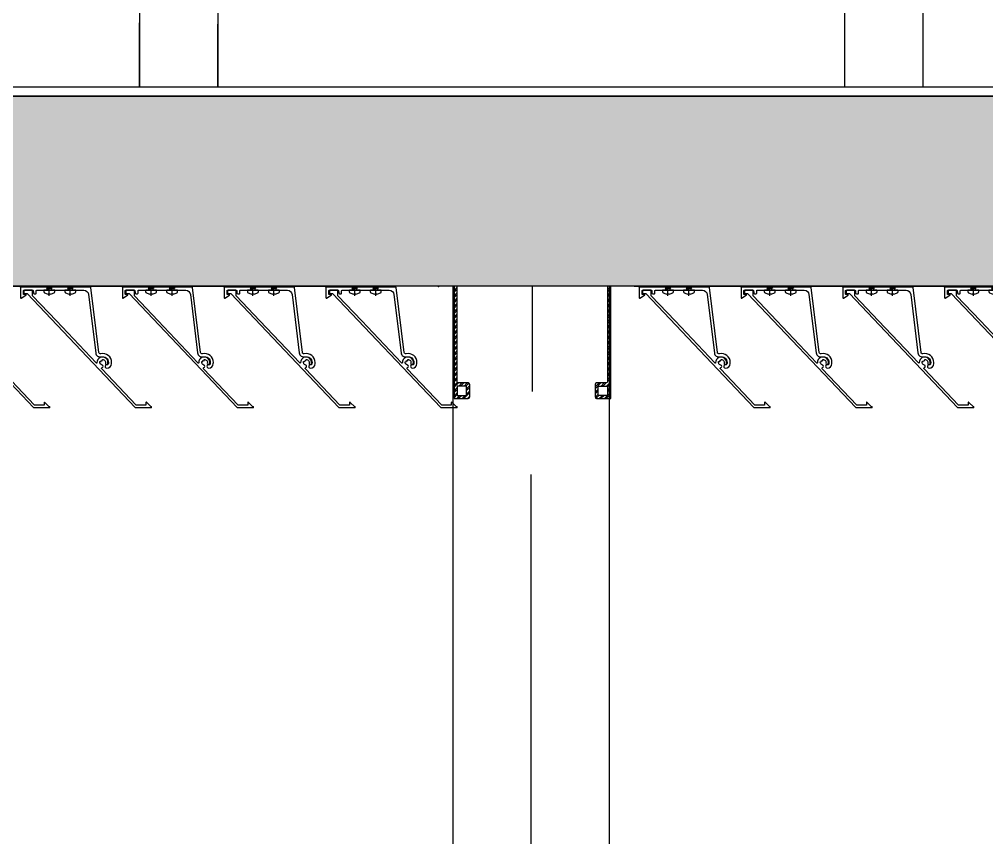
# Model space of a CAD drawing. Header units: millimetres. Extents: x 2519235 to 7246330, y 25937 to 201821.
# Drawn here: x 2739618 to 2740235, y 135943 to 136465 of the extents above; entities that cross this region are included whole.
import ezdxf
from ezdxf.enums import TextEntityAlignment as Align
from ezdxf.xclip import XClip

# ---------------------------------------------------------------- set-up
doc = ezdxf.new("R2010")
doc.units = ezdxf.units.MM
doc.header["$XCLIPFRAME"] = 0
doc.set_wipeout_variables(frame=1)
doc.linetypes.add('CENTER', pattern=[50.800000000000004, 31.75, -6.35, 6.35, -6.35])
doc.linetypes.add('TA_GL_005.00000', pattern=[13.75, 5, -1.25, 1.25, -1.25, 5])
for name, color, linetype in [('000 - 0_SYM_DWG_GRID-BUBBLE_MAIN_COLOR_1', 7, 'Continuous'), ('000 - 0_SYM_DWG_GRIDLINE_MAIN_COLOR_251', 7, 'Continuous'), ('000 - EXISTING_CANOPY_MAIN_COLOR_1', 7, 'Continuous'), ('010 - ASPG_ACCESSORIES_MAIN_COLOR_251', 7, 'Continuous'), ('010 - ASPG_EXTR_DEF_SUB', 7, 'Continuous'), ('010 - ASPG_FASTERN_DEF_SUB', 7, 'Continuous'), ('010 - ASPG_FLASHING_HATCH_', 7, 'Continuous'), ('010 - ASPG_FLASHING_MAIN_COLOR_2', 7, 'Continuous'), ('010 - ASPG_FLASHING_MAIN_COLOR_4', 7, 'Continuous'), ('010 - ASPG_FLASHING_WIPEOUT_', 7, 'Continuous'), ('010 - ASPG_FRAMING_WIPEOUT_', 7, 'Continuous')]:
    doc.layers.add(name, color=color, linetype=linetype)
doc.layers.add('SCREW', color=7, linetype='Continuous', lineweight=5)
doc.styles.add('Arial', font='arial.ttf', dxfattribs={"height": 299.9999999999997})
doc.styles.add('TA', font='', dxfattribs={"height": 4.5})
doc.styles.get('TA').set_extended_font_data('Cordia New')
pattern_1 = [(270, (1257419.243240032, -520041.6224064054), (0.6549599250656583, -1.134423872092541), [0.7562825813950264, -1.512565162790053]), (29.99999999999978, (1257419.243240032, -520041.6224064054), (0.6549599293588203, 1.134423869613882), [0.7562825813950259, -1.512565162790052]), (329.9999999999998, (1257419.243240032, -520041.6224064054), (1.309919854424478, -2.478657937293614e-09), [-1.512565162790051, 0.7562825813950254])]
pattern_2 = [(314.9999999999999, (1257419.492862033, -520021.6224064054), (1.336931354494228, 1.336931354494224), []), (44.99999999999984, (1257419.492862033, -520021.6224064054), (-1.336931354494223, 1.336931354494228), [])]
pattern_3 = [(270, (1257419.442484036, -520043.9224064054), (0.6549599250656583, -1.134423872092541), [0.7562825813950264, -1.512565162790053]), (29.99999999999978, (1257419.442484036, -520043.9224064054), (0.6549599293588203, 1.134423869613882), [0.7562825813950259, -1.512565162790052]), (329.9999999999998, (1257419.442484036, -520043.9224064054), (1.309919854424478, -2.478657937293614e-09), [-1.512565162790051, 0.7562825813950254])]
pattern_4 = [(314.9999999999999, (1257419.192862035, -520023.9224064054), (1.336931354494228, 1.336931354494224), []), (44.99999999999984, (1257419.192862035, -520023.9224064054), (-1.336931354494223, 1.336931354494228), [])]

# ---------------------------------------------------------------- blocks, each defined once
blk = doc.blocks.new('A$C53fc0519')
at = {"layer": '000 - EXISTING_CANOPY_MAIN_COLOR_1', "color": 7}
for p, q in [((23450.24166854285, -13147.85694077326), (23450.24166854285, -13474.99506471659)), ((23500.24166854285, -13147.85694077326), (23500.24166854285, -13474.99506471659)), ((23900.24166854192, -13147.85694077268), (23900.24166854192, -13474.99506471659)), ((23950.24166854192, -13147.85694077268), (23950.24166854192, -13474.99506471659)), ((23450.24166854285, -13399.99999999998), (23450.24166854285, -13347.13812409595)), ((23500.24166854285, -13399.99999999998), (23500.24166854285, -13347.92363777836)), ((23900.24166854192, -13347.13812409595), (23900.24166854192, -13399.99999999998)), ((23950.24166854192, -13347.92363777743), (23950.24166854192, -13399.99999999998)), ((23621.21288962336, -13389.99506471659), (23600.24166854238, -13389.99506471659)), ((23600.24166854238, -13419.99506471659), (23600.24166854238, -13389.99506471659)), ((23650.84098994033, -13389.99506471659), (23623.57728420524, -13389.99506471659)), ((23748.84098993987, -13389.99506471659), (23652.8409899408, -13389.99506471659)), ((23771.21288962197, -13389.99506471659), (23750.84098994033, -13389.99506471659)), ((23800.24166854192, -13389.99506471659), (23773.57728420431, -13389.99506471659)), ((23800.24166854192, -13389.99506471659), (23800.24166854192, -13419.99506471659)), ((23317.23627181072, -13399.99999999998), (23389.87187722884, -13399.99999999998)), ((23392.23627181072, -13399.99999999998), (23464.87187722838, -13399.99999999998)), ((23467.23627181025, -13399.99999999998), (23539.87187722838, -13399.99999999998)), ((23542.23627181025, -13399.99999999998), (23614.87187722884, -13399.99999999998)), ((23617.23627181072, -13399.99999999998), (23650.24166854238, -13399.99999999998)), ((23650.24166854238, -13399.99999999998), (23650.24166854238, -15750.00078463383)), ((23750.84098994033, -13399.99999999998), (23764.87187722744, -13399.99999999998)), ((23767.23627180979, -13399.99999999998), (23839.87187722744, -13399.99999999998)), ((23842.23627180932, -13399.99999999998), (23914.87187722744, -13399.99999999998)), ((23917.23627180932, -13399.99999999998), (23989.87187722791, -13399.99999999998)), ((23602.19923621649, -13419.99506471659), (23600.24166854238, -13419.99506471659)), ((23650.89970389567, -13419.99506471659), (23604.55886673043, -13419.99506471659)), ((23748.84098993987, -13419.99506471659), (23652.8409899408, -13419.99506471659)), ((23752.19923621509, -13419.99506471659), (23750.78227598453, -13419.99506471659)), ((23800.24166854192, -13419.99506471659), (23754.55886672949, -13419.99506471659)), ((23750.24166854192, -15750.00078463383), (23750.24166854192, -13422.13812409601)), ((22250.24166854238, -13474.99506471659), (23650.24166854238, -13474.99506471659)), ((23750.24166854192, -13474.99506471659), (25150.24166854192, -13474.99506471659))]:
    blk.add_line(p, q, dxfattribs=at)
blk = doc.blocks.new('*U1938')
at = {"layer": '000 - 0_SYM_DWG_GRIDLINE_MAIN_COLOR_251', "color": 7, "linetype": 'ByBlock', "ltscale": 5}
blk.add_line((20.00000000000022, 0), (-356.9999999999979, 2.634184197605694e-14), dxfattribs=at)
at = {"color": 7, "style": 'TA', "flags": 1}
blk.add_attdef('LOCATION', (5.999999999999999, -6.000000000000001), '', height=4.5, rotation=270, dxfattribs=at)
at = {"layer": '000 - 0_SYM_DWG_GRID-BUBBLE_MAIN_COLOR_1', "color": 7, "style": 'Arial'}
blk.add_attdef('GRID-HEAD', text='', height=4, rotation=270, dxfattribs=at).set_placement((53.99999998541242, -1.776356839404097e-15), align=Align.MIDDLE_CENTER)
blk = doc.blocks.new('W-1-PP17-ENT1_REV02_20260415-161303_PP17_ENT1_MAIN_DIMS_PL')
at = {"layer": '000 - 0_SYM_DWG_GRIDLINE_MAIN_COLOR_251', "color": 7, "linetype": 'TA_GL_005.00000', "xscale": 50.00000000000004, "yscale": 50.00000000000004, "zscale": 50.00000000000004, "rotation": 90}
blk.add_blockref('*U1938', (5400, 0), dxfattribs=at)
blk = doc.blocks.new('A$C6d15e31b')
at = {"color": 7}
blk.add_blockref('W-1-PP17-ENT1_REV02_20260415-161303_PP17_ENT1_MAIN_DIMS_PL', (0, 0), dxfattribs=at)
at = {"layer": '000 - EXISTING_CANOPY_MAIN_COLOR_1', "color": 7}
blk.add_blockref('A$C53fc0519', (-18300, -52.14305922700441), dxfattribs=at)
blk = doc.blocks.new('*U3458')
at = {"layer": '010 - ASPG_ACCESSORIES_MAIN_COLOR_251', "color": 7, "linetype": 'CENTER'}
for p, q in [((5.684341886080801e-14, -6.200000000000029), (5.684341886080801e-14, 2.200000000000029)), ((-4.199999999999973, -2), (4.200000000000085, -2))]:
    blk.add_line(p, q, dxfattribs=at)
at = {"layer": '010 - ASPG_ACCESSORIES_MAIN_COLOR_251', "color": 7}
for p, q in [((-0.553537628269381, -1.771128018217196), (-1.767499999999847, -1.558125000000442)), ((-0.553537628269381, -2.228871981782805), (-1.767500000000483, -2.441875000000354)), ((-0.4577439635652332, -1.771128018217196), (-0.8837500000000146, -1.558125000000442)), ((-0.4577439635652332, -2.228871981782805), (-0.8837500000000146, -2.441875000000354)), ((-0.2288719817826677, -1.446462371730204), (-0.4418749999998197, -0.2325000000002947)), ((-0.2288719817826677, -1.542256036434869), (-0.4418749999998197, -1.116250000000048)), ((-0.2288719817826677, -2.457743963565131), (-0.4418749999998197, -2.883750000000271)), ((-0.2288719817821107, -2.553537628269438), (-0.4418749999998197, -3.767500000000023)), ((0.2288719817822642, -1.446462371730562), (0.4418749999996946, -0.2324999999999764)), ((0.2288719817822642, -1.542256036434869), (0.4418749999996946, -1.116250000000048)), ((0.4418749999996946, -2.883750000000271), (0.2288719817829008, -2.457743963565131)), ((0.2288719817829008, -2.553537628269438), (0.4418749999999732, -3.767500000000023)), ((0.4577439635647103, -1.771128018217196), (0.8837499999994917, -1.558125000000442)), ((0.4577439635647103, -2.228871981782805), (0.8837500000001283, -2.441874999999877)), ((0.5535376282692559, -1.771128018217196), (1.767500000000001, -1.558125000000124)), ((0.5535376282692559, -2.228871981782805), (1.767500000000001, -2.441874999999877))]:
    blk.add_line(p, q, dxfattribs=at)
for points in [[(-1.767500000000006, -1.558125000000442), (-0.8837500000001342, -1.558125000000442, 0.4142135623730394), (-0.4418749999998197, -1.116250000000048), (-0.4418749999998197, -0.2325000000002947), (0.4418749999996946, -0.2324999999999764), (0.4418749999996946, -1.116250000000048, 0.4142135623731505), (0.8837500000000089, -1.558125000000442), (1.76750000000012, -1.558125000000124), (1.76750000000012, -2.441874999999877), (0.8837500000000089, -2.441874999999877, 0.414213562373095), (0.4418749999996946, -2.883750000000271), (0.4418749999999732, -3.767500000000023), (-0.4418749999998197, -3.767500000000023), (-0.4418749999998197, -2.883750000000271, 0.4142135623730397), (-0.8837500000001342, -2.441875000000354), (-1.767500000000483, -2.441875000000354)], [(0.2288719817829008, -2.457743963565131, -0.414213562373095), (0.4577439635645909, -2.228871981782805), (0.5535376282692559, -2.228871981782805), (0.5535376282692559, -1.771128018217196), (0.4577439635645909, -1.771128018217196, -0.4142135623730951), (0.228871981782105, -1.542256036434869), (0.228871981782105, -1.446462371730562), (-0.2288719817826677, -1.446462371730204), (-0.2288719817826677, -1.542256036434869, -0.4142135623730951), (-0.4577439635649944, -1.771128018217196), (-0.553537628269381, -1.771128018217196), (-0.553537628269381, -2.228871981782805), (-0.4577439635649944, -2.228871981782805, -0.4142135623730951), (-0.2288719817826677, -2.457743963565131), (-0.2288719817822698, -2.553537628269438), (0.2288719817829008, -2.553537628269438)]]:
    blk.add_lwpolyline(points, format="xyb", close=True, dxfattribs=at)
blk.add_circle((5.684341886080801e-14, -2), 3.5, dxfattribs=at)
blk = doc.blocks.new('000_ASPG_TYP_FILES_20260218-010703_FRAME_EXTR_SUB')
at = {"layer": '010 - ASPG_ACCESSORIES_MAIN_COLOR_251'}
h = blk.add_hatch(dxfattribs=at)
h.set_pattern_fill('ANSI32', scale=0.1, angle=180)
h.set_pattern_definition([(225, (0, 0), (0.6735192090801866, -0.6735192090801868), []), (225, (-0.4490130000000001, 5.498823332255506e-17), (0.6735192090801866, -0.6735192090801868), [])])
edge = h.paths.add_edge_path()
edge.add_line((1.999999996740371, 15.99999999965075), (1.999999996740371, 1.999999999941792))
edge.add_line((1.999999996740371, 1.999999999941792), (39.69999999750871, 1.999999999941792))
edge.add_arc((39.69999999730499, 1.700000000040752), 0.2999999999010399, -3.891028654834372e-08, 89.99999996109239, ccw=False)
edge.add_line((39.99999999720603, 1.699999999837019), (39.99999999720603, 0.2999999996973202))
edge.add_arc((39.69999999750872, 0.2999999996973131), 0.2999999996973131, -90.00000000000142, 1.4210854715202004e-12, ccw=False)
edge.add_line((39.69999999750871, 0), (0.2999999996973202, 0))
edge.add_arc((0.2999999996973273, 0.2999999996973273), 0.2999999996973273, 180.0000000000013, 269.99999999999864, ccw=False)
edge.add_line((0, 0.2999999996973202), (0, 17.69999999989523))
edge.add_arc((0.2999999999301508, 17.70000000012806), 0.2999999999301508, 90.00000004446741, 180.0000000444674, ccw=False)
edge.add_line((0.2999999996973202, 18.00000000005821), (22.5570233851904, 18.00000000005821))
edge.add_arc((22.5570233856712, 18.50000000026317), 0.5000000002049632, 269.9999999449049, 380.2095453190142)
edge.add_arc((26.1699999981368, 19.82999999686102), 3.349999998908497, 182.0637942974167, 200.2095453254992, ccw=False)
edge.add_arc((23.58168000320438, 19.73672835517209), 0.7599999998138507, 2.0637943418387863, 182.0637943418388, ccw=False)
edge.add_arc((26.16999999910358, 19.82999999939922), 1.830000000338361, 182.0637943388468, 447.9362056470717)
edge.add_arc((26.263271644013, 22.41831999551505), 0.7600000000549151, 87.93620564125177, 267.9362056412518, ccw=False)
edge.add_arc((26.16999999863267, 19.8300000075356), 3.349999992334041, 69.79045460402187, 87.9362056313708, ccw=False)
edge.add_arc((27.49999999788272, 23.44297661244421), 0.5000000006038865, 249.7904545688332, 359.9999999442181)
edge.add_line((27.9999999984866, 23.44297661195742), (27.9999999984866, 26.67999999993481))
edge.add_line((27.9999999984866, 26.67999999993481), (28.49999999674037, 27.17999999958556))
edge.add_line((28.49999999674037, 27.17999999958556), (27.9999999984866, 27.67999999970198))
edge.add_line((27.9999999984866, 27.67999999970198), (27.9999999984866, 38.61999999982072))
edge.add_line((27.9999999984866, 38.61999999982072), (28.49999999674037, 39.11999999993714))
edge.add_line((28.49999999674037, 39.11999999993714), (27.9999999984866, 39.62000000005355))
edge.add_line((27.9999999984866, 39.62000000005355), (27.9999999984866, 42.85702338756528))
edge.add_arc((27.49999999787862, 42.85702338707262), 0.5000000006079759, 5.645408219420843e-08, 110.2095454304945)
edge.add_arc((26.16999999884449, 46.46999999186602), 3.349999992147246, 272.0637943651193, 290.20954539329375, ccw=False)
edge.add_arc((26.263271644013, 43.88168000403675), 0.7600000000258301, 92.06379435882718, 272.0637943588272, ccw=False)
edge.add_arc((26.16999999910502, 46.47000000012492), 1.830000000339747, 272.0637943528818, 537.9362056611998)
edge.add_arc((23.58168000320438, 46.56327164435061), 0.7599999998138507, 177.9362056581612, 357.9362056581612, ccw=False)
edge.add_arc((26.16999999825318, 46.47000000263876), 3.349999999025627, 159.7904546748206, 177.9362057022633, ccw=False)
edge.add_arc((22.55702338551316, 47.7999999994954), 0.500000000434755, 339.790454661877, 450.0000000369852)
edge.add_line((22.5570233851904, 48.29999999993015), (0.2999999996973202, 48.29999999993015))
edge.add_arc((0.2999999996973095, 48.59999999962746), 0.2999999996973131, 179.9999999999987, 270.00000000000205, ccw=False)
edge.add_line((0, 48.59999999962747), (0, 59.99999999994179))
edge.add_arc((0.2999999996973202, 59.99999999994179), 0.2999999996973202, 90, 180, ccw=False)
edge.add_line((0.2999999996973202, 60.29999999963911), (4.999999997438863, 60.29999999963911))
edge.add_line((4.999999997438863, 60.29999999963911), (4.999999997438863, 64.99999999959255))
edge.add_arc((5.299999997369017, 64.99999999982538), 0.2999999999301544, 90.0000000444681, 180.0000000444674, ccw=False)
edge.add_line((5.299999997136183, 65.29999999975553), (29.99999999883585, 65.29999999975553))
edge.add_line((29.99999999883585, 65.29999999975553), (29.99999999883585, 63.59999999997672))
edge.add_arc((29.69999999890567, 63.59999999974391), 0.2999999999301721, -89.99999995552861, 4.4463320136856055e-08, ccw=False)
edge.add_line((29.69999999913853, 63.29999999981374), (7.299999997485429, 63.29999999981374))
edge.add_arc((7.29999999771826, 62.99999999988358), 0.2999999999301508, 90.00000004446738, 180.0000000444674)
edge.add_line((6.999999997788109, 62.99999999965075), (6.999999997788109, 58.29999999969732))
edge.add_line((6.999999997788109, 58.29999999969732), (2.300000000162981, 58.29999999969732))
edge.add_arc((2.299999998300336, 57.99999999813735), 0.3000000015599653, 89.99999964426098, 179.999999644261)
edge.add_line((1.999999996740371, 58), (1.999999996740371, 50.60000000003492))
edge.add_arc((2.299999998533172, 50.60000000166475), 0.3000000017928013, 180.000000311273, 270.0000003112706)
edge.add_line((2.300000000162981, 50.29999999987194), (29.69999999913853, 50.29999999987194))
edge.add_arc((29.6999999989348, 49.9999999999709), 0.299999999901047, -3.890897914970992e-08, 89.99999996109108, ccw=False)
edge.add_line((29.99999999883585, 49.99999999976717), (29.99999999883585, 26.67999999993481))
edge.add_line((29.99999999883585, 26.67999999993481), (29.99999999883585, 16.29999999981374))
edge.add_arc((29.6999999989057, 16.2999999995809), 0.2999999999301508, -89.99999995553259, 4.446741286301403e-08, ccw=False)
edge.add_line((29.69999999913853, 15.99999999965075), (1.999999996740371, 15.99999999965075))
at = {"layer": '010 - ASPG_ACCESSORIES_MAIN_COLOR_251', "color": 7}
blk.add_lwpolyline([(1.999999996740371, 15.99999999965075), (1.999999996740371, 1.999999999941792), (39.69999999750871, 1.999999999941792, -0.4142135623731089), (39.99999999720603, 1.699999999837019), (39.99999999720603, 0.2999999996973202, -0.4142135623731089), (39.69999999750871, 0), (0.2999999996973202, 0, -0.4142135623730811), (0, 0.2999999996973202), (0, 17.69999999989523, -0.4142135623730951), (0.2999999996973202, 18.00000000005821), (22.5570233851904, 18.00000000005821, 0.5217296884731124), (23.02624112786725, 18.67272727261297, -0.07934163687482358), (22.82217297761235, 19.70935906958766, -1), (24.34118702879641, 19.76409764075652, 2.296345716993233), (26.23590235819574, 21.65881296969019, -1), (26.29064092983026, 23.17782702133991, -0.0793416368716021), (27.32727272447664, 22.9737588702119, 0.5217296884801942), (27.9999999984866, 23.44297661195742), (27.9999999984866, 26.67999999993481), (28.49999999674037, 27.17999999958556), (27.9999999984866, 27.67999999970198), (27.9999999984866, 38.61999999982072), (28.49999999674037, 39.11999999993714), (27.9999999984866, 39.62000000005355), (27.9999999984866, 42.85702338756528, 0.5217296884727316), (27.32727272447664, 43.3262411293108, -0.07934163687522733), (26.29064092983026, 43.122172978241, -1), (26.23590235819574, 44.64118702983251, 2.296345716995783), (24.34118702879641, 46.53590235876618, -1), (22.82217297761235, 46.59064092993503, -0.07934163687201433), (23.02624112786725, 47.62727272690972, 0.5217296884786579), (22.5570233851904, 48.29999999993015), (0.2999999996973202, 48.29999999993015, -0.4142135623731158), (0, 48.59999999962747), (0, 59.99999999994179, -0.414213562373095), (0.2999999996973202, 60.29999999963911), (4.999999997438863, 60.29999999963911), (4.999999997438863, 64.99999999959255, -0.4142135623730879), (5.299999997136183, 65.29999999975553), (29.99999999883585, 65.29999999975553), (29.99999999883585, 63.59999999997672, -0.4142135623730533), (29.69999999913853, 63.29999999981374), (7.299999997485429, 63.29999999981374, 0.4142135623730949), (6.999999997788109, 62.99999999965075), (6.999999997788109, 58.29999999969732), (2.300000000162981, 58.29999999969732, 0.4142135623730948), (1.999999996740371, 58), (1.999999996740371, 50.60000000003492, 0.4142135623730845), (2.300000000162981, 50.29999999987194), (29.69999999913853, 50.29999999987194, -0.4142135623730951), (29.99999999883585, 49.99999999976717), (29.99999999883585, 26.67999999993481), (29.99999999883585, 16.29999999981374, -0.4142135623730951), (29.69999999913853, 15.99999999965075)], format="xyb", close=True, dxfattribs=at)
at = {"color": 7}
for p in [(26.16999999736436, 48.46999999973923), (26.16999999736436, 21.82999999966705)]:
    blk.add_blockref('*U3458', p, dxfattribs=at)
blk = doc.blocks.new('*U3455')
at = {"layer": '010 - ASPG_ACCESSORIES_MAIN_COLOR_251', "transparency": 33554585}
h = blk.add_hatch(dxfattribs=at)
h.set_pattern_fill('ANSI32', scale=0.25)
h.set_pattern_definition([(45, (0, 0), (-1.683798022700467, 1.683798022700467), []), (45, (1.1225325, 0), (-1.683798022700467, 1.683798022700467), [])])
edge = h.paths.add_edge_path()
edge.add_line((2.000000000009768, -50.0000000001819), (2.000000000009536, -75.00000000027285))
edge.add_line((2.000000000009536, -75.00000000027285), (-1.376676550535194e-14, -75.00000000027285))
edge.add_line((-1.377727649045784e-14, -75.00000000027285), (2.183725214694612e-13, -49.00000000020555))
edge.add_arc((0.9999999999907824, -49.00000000021976), 0.999999999990564, 89.99999999918577, 179.9999999991858, ccw=False)
edge.add_line((1.000000000004993, -48.00000000022919), (62.99999999987471, -48.00000000022955))
edge.add_arc((62.99999999988892, -47.00000000023898), 0.999999999990564, 269.9999999991858, 359.9999999991858)
edge.add_line((63.99999999987948, -47.00000000025319), (63.99999999987995, 47.00000000025248))
edge.add_arc((62.99999999988939, 47.00000000023827), 0.999999999990564, 8.142219984623432e-10, 90.00000000081424)
edge.add_line((62.99999999987518, 48.00000000022884), (1.000000000005464, 48.00000000022919))
edge.add_arc((0.9999999999912551, 49.00000000021976), 0.999999999990564, 180.0000000008142, 270.0000000008142, ccw=False)
edge.add_line((6.91122180303467e-13, 49.00000000020555), (9.232719782633861e-13, 75.00000000027285))
edge.add_line((9.232719782633861e-13, 75.00000000027285), (2.000000000010473, 75.00000000027285))
edge.add_line((2.000000000010473, 75.00000000027285), (2.000000000010241, 50.0000000001819))
edge.add_line((2.000000000010241, 50.0000000001819), (140.9999999998781, 50.00000000018107))
edge.add_line((140.9999999998781, 50.00000000018107), (140.9999999998781, 41.00000000016652))
edge.add_arc((139.9999999998876, 41.00000000018073), 0.999999999990564, 269.9999999991858, 359.9999999991858, ccw=False)
edge.add_line((139.9999999998734, 40.00000000019017), (131.999999999892, 40.00000000019029))
edge.add_arc((131.9999999998778, 41.00000000018085), 0.999999999990564, 180.0000000008142, 270.0000000008142, ccw=False)
edge.add_line((130.9999999998872, 41.00000000016664), (130.9999999998872, 47.00000000025214))
edge.add_arc((129.9999999998967, 47.00000000023793), 0.999999999990564, 8.142219984623432e-10, 90.00000000081424)
edge.add_line((129.9999999998824, 48.00000000022849), (66.99999999989429, 48.00000000022884))
edge.add_arc((66.99999999988007, 47.00000000023827), 0.999999999990564, 89.99999999918577, 179.9999999991858)
edge.add_line((65.99999999988951, 47.00000000025248), (65.99999999988903, -47.00000000025319))
edge.add_arc((66.99999999987959, -47.00000000023898), 0.999999999990564, 180.0000000008142, 270.0000000008142)
edge.add_line((66.9999999998938, -48.00000000022955), (129.9999999998819, -48.0000000002299))
edge.add_arc((129.9999999998961, -47.00000000023933), 0.999999999990564, 269.9999999991858, 359.9999999991858)
edge.add_line((130.9999999998867, -47.00000000025354), (130.9999999998868, -41.00000000357866))
edge.add_arc((131.9999999998773, -41.00000000359287), 0.999999999990564, 89.99999999918577, 179.9999999991858, ccw=False)
edge.add_line((131.9999999998915, -40.0000000036023), (139.9999999998729, -40.00000000360242))
edge.add_arc((139.9999999998871, -41.00000000359299), 0.999999999990564, 8.14225131762214e-10, 90.00000000081423, ccw=False)
edge.add_line((140.9999999998777, -41.00000000357878), (140.9999999998776, -50.00000000632181))
edge.add_line((140.9999999998776, -50.00000000632181), (2.000000000009777, -50.0000000001819))
h.paths.add_polyline_path([(138.9999999998686, 48.00000000022837), (138.9999999998686, 42.00000000355348), (132.9999999998968, 42.0000000035536), (132.9999999998968, 48.00000000022849)], flags=16)
h.paths.add_polyline_path([(138.999999999868, -48.00000000023002), (138.9999999998681, -42.00000000355513), (132.9999999998963, -42.00000000355501), (132.9999999998962, -48.00000000023001)], flags=16)
at = {"layer": '010 - ASPG_ACCESSORIES_MAIN_COLOR_251'}
h = blk.add_hatch(dxfattribs=at)
h.set_pattern_fill('ANSI37', scale=0.5954980955866349, angle=-90.00000000000001)
h.set_pattern_definition(pattern_2)
edge = h.paths.add_edge_path()
edge.add_ellipse((57.77220869647454, 55.00000000111321), major_axis=(-3.509070088518285e-14, -4.999999999272404), ratio=0.6444816938462435, start_angle=0, end_angle=180)
edge.add_line((57.77220869647455, 60.00000000018189), (61.99999999977764, 60.00000000018189))
edge.add_arc((61.99999999977037, 60.30000000023573), 0.3000000000538421, -89.99999999861039, -1.389609784768862e-09)
edge.add_line((62.29999999982421, 60.30000000022845), (62.29999999982421, 61.00000000018188))
edge.add_line((62.29999999982421, 61.00000000018188), (61.79999999982421, 61.50000000041472))
edge.add_line((61.79999999982421, 61.50000000041472), (62.29999999982421, 62.00000000018188))
edge.add_line((62.29999999982421, 62.00000000018188), (61.79999999982421, 62.50000000041472))
edge.add_line((61.79999999982421, 62.50000000041472), (62.29999999982421, 63.00000000018188))
edge.add_line((62.29999999982421, 63.00000000018188), (61.79999999982421, 63.50000000018188))
edge.add_line((61.79999999982421, 63.50000000018188), (62.29999999982421, 64.00000000018188))
edge.add_line((62.29999999982421, 64.00000000018188), (62.29999999982421, 65.00000000018188))
edge.add_line((62.29999999982421, 65.00000000018188), (63.29999999970779, 65.00000000018188))
edge.add_line((63.29999999970779, 65.00000000018188), (63.79999999970779, 65.50000000018188))
edge.add_line((63.79999999970779, 65.50000000018188), (64.2999999997078, 65.00000000018188))
edge.add_line((64.2999999997078, 65.00000000018188), (64.7999999997078, 65.50000000018188))
edge.add_line((64.7999999997078, 65.50000000018188), (65.2999999997078, 65.00000000018188))
edge.add_line((65.2999999997078, 65.00000000018188), (65.7999999997078, 65.50000000018188))
edge.add_line((65.7999999997078, 65.50000000018188), (66.29999999982421, 65.00000000018188))
edge.add_line((66.29999999982421, 65.00000000018188), (66.99999999977764, 65.00000000018188))
edge.add_arc((66.99999999974126, 65.30000000014842), 0.2999999999665306, -89.99999999305199, 1.528565674358258e-08)
edge.add_line((67.2999999997078, 65.30000000022845), (67.30017822586116, 60.00000000018188))
edge.add_arc((77.20009572393145, 55.00000000088038), 11.09091368921486, 153.2037265686182, 206.7962734313818)
edge.add_line((67.30017822586116, 50.00000000157887), (57.77220869647455, 50.00000000157887))
h = blk.add_hatch(dxfattribs=at)
h.set_pattern_fill('ANSI37', scale=0.5954980955866349, angle=-90.00000000000001)
h.set_pattern_definition(pattern_4)
edge = h.paths.add_edge_path()
edge.add_ellipse((11.52796953010241, 55.00000000111323), major_axis=(-3.510345640540481e-14, -4.999999999272404), ratio=0.6444816938462435, start_angle=180, end_angle=360, ccw=False)
edge.add_line((11.52796953010241, 60.00000000018191), (2.00000000074399, 60.00000000018191))
edge.add_arc((-7.899917497165894, 55.00000000111323), 11.09091368915029, -26.79627343179601, 26.796273430967574, ccw=False)
edge.add_line((2.000000000715794, 50.00000000157889), (11.52796953007421, 50.00000000157889))
h = blk.add_hatch(dxfattribs=at)
h.set_pattern_fill('HONEY', scale=0.238199238234654, angle=-90.00000000000001)
h.set_pattern_definition(pattern_3)
edge = h.paths.add_edge_path()
edge.add_ellipse((11.7775915319535, 55.00000000111977), major_axis=(-3.509070088518285e-14, -4.999999999272404), ratio=0.6444816938462435, start_angle=0, end_angle=360, ccw=False)
h = blk.add_hatch(dxfattribs=at)
h.set_pattern_fill('HONEY', scale=0.238199238234654, angle=-90.00000000000001)
h.set_pattern_definition(pattern_1)
edge = h.paths.add_edge_path()
edge.add_ellipse((57.52258669462346, 55.00000000111321), major_axis=(-3.509070088518285e-14, -4.999999999272404), ratio=0.6444816938462435, start_angle=0, end_angle=360)
h = blk.add_hatch(dxfattribs=at)
h.set_pattern_fill('ANSI37', scale=0.5954980955866349, angle=-90.00000000000001)
h.set_pattern_definition(pattern_4)
edge = h.paths.add_edge_path()
edge.add_ellipse((11.52796953010241, -55.00000000111394), major_axis=(-3.510345640540481e-14, 4.999999999272404), ratio=0.6444816938462435, start_angle=0, end_angle=180)
edge.add_line((11.52796953010241, -60.00000000018262), (2.00000000074399, -60.00000000018262))
edge.add_arc((-7.899917497165894, -55.00000000111394), 11.09091368915029, 333.2037265690324, 386.796273431796)
edge.add_line((2.000000000715794, -50.0000000015796), (11.52796953007421, -50.0000000015796))
h = blk.add_hatch(dxfattribs=at)
h.set_pattern_fill('HONEY', scale=0.238199238234654, angle=-90.00000000000001)
h.set_pattern_definition(pattern_3)
edge = h.paths.add_edge_path()
edge.add_ellipse((11.7775915319535, -55.00000000112048), major_axis=(-3.509070088518285e-14, 4.999999999272404), ratio=0.6444816938462435, start_angle=0, end_angle=360)
h = blk.add_hatch(dxfattribs=at)
h.set_pattern_fill('HONEY', scale=0.238199238234654, angle=-90.00000000000001)
h.set_pattern_definition(pattern_1)
edge = h.paths.add_edge_path()
edge.add_ellipse((57.52258669462346, -55.00000000111392), major_axis=(-3.509070088518285e-14, 4.999999999272404), ratio=0.6444816938462435, start_angle=0, end_angle=360, ccw=False)
h = blk.add_hatch(dxfattribs=at)
h.set_pattern_fill('ANSI37', scale=0.5954980955866349, angle=-90.00000000000001)
h.set_pattern_definition(pattern_2)
edge = h.paths.add_edge_path()
edge.add_ellipse((57.77220869647454, -55.00000000111392), major_axis=(-3.509070088518285e-14, 4.999999999272404), ratio=0.6444816938462435, start_angle=180, end_angle=360, ccw=False)
edge.add_line((57.77220869647455, -60.0000000001826), (61.99999999977764, -60.0000000001826))
edge.add_arc((61.99999999977037, -60.30000000023644), 0.3000000000538421, 360.0000000013896, 449.9999999986104, ccw=False)
edge.add_line((62.29999999982421, -60.30000000022916), (62.29999999982421, -61.0000000001826))
edge.add_line((62.29999999982421, -61.0000000001826), (61.79999999982421, -61.50000000041543))
edge.add_line((61.79999999982421, -61.50000000041543), (62.29999999982421, -62.0000000001826))
edge.add_line((62.29999999982421, -62.0000000001826), (61.79999999982421, -62.50000000041543))
edge.add_line((61.79999999982421, -62.50000000041543), (62.29999999982421, -63.0000000001826))
edge.add_line((62.29999999982421, -63.0000000001826), (61.79999999982421, -63.5000000001826))
edge.add_line((61.79999999982421, -63.5000000001826), (62.29999999982421, -64.0000000001826))
edge.add_line((62.29999999982421, -64.0000000001826), (62.29999999982421, -65.0000000001826))
edge.add_line((62.29999999982421, -65.0000000001826), (63.29999999970779, -65.0000000001826))
edge.add_line((63.29999999970779, -65.0000000001826), (63.79999999970779, -65.5000000001826))
edge.add_line((63.79999999970779, -65.5000000001826), (64.2999999997078, -65.0000000001826))
edge.add_line((64.2999999997078, -65.0000000001826), (64.7999999997078, -65.5000000001826))
edge.add_line((64.7999999997078, -65.5000000001826), (65.2999999997078, -65.0000000001826))
edge.add_line((65.2999999997078, -65.0000000001826), (65.7999999997078, -65.5000000001826))
edge.add_line((65.7999999997078, -65.5000000001826), (66.29999999982421, -65.0000000001826))
edge.add_line((66.29999999982421, -65.0000000001826), (66.99999999977764, -65.0000000001826))
edge.add_arc((66.99999999974126, -65.30000000014913), 0.2999999999665306, 359.99999998471435, 449.999999993052, ccw=False)
edge.add_line((67.2999999997078, -65.30000000022916), (67.30017822586116, -60.0000000001826))
edge.add_arc((77.20009572393145, -55.00000000088109), 11.09091368921486, 153.2037265686182, 206.7962734313818, ccw=False)
edge.add_line((67.30017822586116, -50.00000000157958), (57.77220869647455, -50.00000000157958))
at = {"layer": '010 - ASPG_ACCESSORIES_MAIN_COLOR_251', "color": 7, "transparency": 33554508}
blk.add_line((136.4999999998283, 2.131628207280301e-14), (-4.500000000049795, 2.131628207280301e-14), dxfattribs=at)
at = {"layer": '010 - ASPG_ACCESSORIES_MAIN_COLOR_251', "color": 7}
blk.add_lwpolyline([(2.000000000009768, -50.0000000001819), (2.000000000009536, -75.00000000027285), (-1.377727649045784e-14, -75.00000000027285), (2.183725214694612e-13, -49.00000000020555, -0.414213562373095), (1.000000000004993, -48.00000000022919), (62.99999999987471, -48.00000000022955, 0.414213562373095), (63.99999999987948, -47.00000000025319), (63.99999999987995, 47.00000000025248, 0.414213562373095), (62.99999999987518, 48.00000000022884), (1.000000000005466, 48.00000000022919, -0.414213562373095), (6.91122180303467e-13, 49.00000000020555), (9.232719782633861e-13, 75.00000000027285), (2.000000000010473, 75.00000000027285), (2.000000000010241, 50.0000000001819), (140.9999999998781, 50.00000000018107), (140.9999999998781, 41.00000000016652, -0.414213562373095), (139.9999999998734, 40.00000000019017), (131.999999999892, 40.00000000019029, -0.414213562373095), (130.9999999998872, 41.00000000016664), (130.9999999998872, 47.00000000025214, 0.414213562373095), (129.9999999998824, 48.00000000022849), (66.99999999989429, 48.00000000022884, 0.414213562373095), (65.99999999988951, 47.00000000025248), (65.99999999988903, -47.00000000025319, 0.414213562373095), (66.9999999998938, -48.00000000022955), (129.9999999998819, -48.0000000002299, 0.414213562373095), (130.9999999998867, -47.00000000025354), (130.9999999998868, -41.00000000357866, -0.414213562373095), (131.9999999998915, -40.0000000036023), (139.9999999998729, -40.00000000360242, -0.414213562373095), (140.9999999998777, -41.00000000357878), (140.9999999998776, -50.00000000632181)], format="xyb", close=True, dxfattribs=at)
at = {"layer": '010 - ASPG_ACCESSORIES_MAIN_COLOR_251', "color": 7, "transparency": 33554457}
for points in [[(54.30017822586116, 50.00000000157887), (67.30017822586116, 50.00000000157887), (67.30017822586116, 65.50000000018188), (54.30017822586116, 65.50000000018188)], [(2.000000000715794, 50.00000000157889), (15.00000000071579, 50.00000000158543), (15.00000000071579, 60.00000000039217), (2.000000000715794, 60.00000000038563)], [(2.000000000715794, -50.0000000015796), (15.00000000071579, -50.00000000158614), (15.00000000071579, -60.00000000039288), (2.000000000715794, -60.00000000038634)], [(54.30017822586116, -50.00000000157958), (67.30017822586116, -50.00000000157958), (67.30017822586116, -65.5000000001826), (54.30017822586116, -65.5000000001826)]]:
    blk.add_lwpolyline(points, close=True, dxfattribs=at)
at = {"layer": '010 - ASPG_ACCESSORIES_MAIN_COLOR_251', "color": 7}
for points in [[(57.52258669462346, 50.00000000157888), (67.30017822586116, 50.00000000157887, -0.2381992382621886), (67.30017822586116, 60.00000000018188), (67.2999999997078, 65.30000000022845, -0.4142135624157165), (66.99999999977764, 65.00000000018188), (66.29999999982421, 65.00000000018188), (65.7999999997078, 65.50000000018188), (65.2999999997078, 65.00000000018188), (64.7999999997078, 65.50000000018188), (64.2999999997078, 65.00000000018188), (63.79999999970779, 65.50000000018188), (63.29999999970779, 65.00000000018188), (62.29999999982421, 65.00000000018188), (62.29999999982421, 64.00000000018188), (61.79999999982421, 63.50000000018188), (62.29999999982421, 63.00000000018188), (61.79999999982421, 62.50000000041472), (62.29999999982421, 62.00000000018188), (61.79999999982421, 61.50000000041472), (62.29999999982421, 61.00000000018188), (62.29999999982421, 60.30000000022845, -0.414213562358888), (61.99999999977764, 60.00000000018188), (57.52258669462346, 60.00000000018189)], [(11.77759153183708, 50.00000000158543), (2.000000000715794, 50.00000000157889, 0.2381992382621886), (2.000000000715796, 60.00000000018191), (11.77759153183708, 60.00000000018844)], [(11.77759153183708, -50.00000000158614), (2.000000000715794, -50.0000000015796, -0.2381992382621886), (2.000000000715796, -60.00000000018262), (11.77759153183708, -60.00000000018915)], [(57.52258669462346, -50.00000000157959), (67.30017822586116, -50.00000000157958, 0.2381992382621886), (67.30017822586116, -60.0000000001826), (67.2999999997078, -65.30000000022916, 0.4142135624157165), (66.99999999977764, -65.0000000001826), (66.29999999982421, -65.0000000001826), (65.7999999997078, -65.5000000001826), (65.2999999997078, -65.0000000001826), (64.7999999997078, -65.5000000001826), (64.2999999997078, -65.0000000001826), (63.79999999970779, -65.5000000001826), (63.29999999970779, -65.0000000001826), (62.29999999982421, -65.0000000001826), (62.29999999982421, -64.0000000001826), (61.79999999982421, -63.5000000001826), (62.29999999982421, -63.0000000001826), (61.79999999982421, -62.50000000041543), (62.29999999982421, -62.0000000001826), (61.79999999982421, -61.50000000041543), (62.29999999982421, -61.0000000001826), (62.29999999982421, -60.30000000022916, 0.414213562358888), (61.99999999977764, -60.0000000001826), (57.52258669462346, -60.0000000001826)]]:
    blk.add_lwpolyline(points, format="xyb", dxfattribs=at)
for points in [[(138.9999999998686, 48.00000000022837), (138.9999999998686, 42.00000000355348), (132.9999999998968, 42.0000000035536), (132.9999999998968, 48.00000000022849)], [(138.999999999868, -48.00000000023002), (138.9999999998681, -42.00000000355513), (132.9999999998963, -42.00000000355501), (132.9999999998962, -48.00000000023001)]]:
    blk.add_lwpolyline(points, close=True, dxfattribs=at)
at = {"layer": '010 - ASPG_ACCESSORIES_MAIN_COLOR_251', "color": 7, "extrusion": (0, 0, -1)}
for centre, major_axis in [((11.7775915319535, 55.00000000111977), (-3.509070088518285e-14, -4.999999999272404)), ((57.52258669462346, -55.00000000111392), (-3.509070088518285e-14, 4.999999999272404))]:
    blk.add_ellipse(centre, major_axis=major_axis, ratio=0.6444816938462435, dxfattribs=at)
at = {"layer": '010 - ASPG_ACCESSORIES_MAIN_COLOR_251', "color": 7}
for centre, major_axis in [((57.52258669462346, 55.00000000111321), (-3.509070088518285e-14, -4.999999999272404)), ((11.7775915319535, -55.00000000112048), (-3.509070088518285e-14, 4.999999999272404))]:
    blk.add_ellipse(centre, major_axis=major_axis, ratio=0.6444816938462435, dxfattribs=at)
at = {"layer": '010 - ASPG_FASTERN_DEF_SUB', "color": 7}
blk.add_point((0, 0), dxfattribs=at)
blk = doc.blocks.new('PZG35-9D5SUB')
at = {"layer": '010 - ASPG_ACCESSORIES_MAIN_COLOR_251', "color": 7}
for p, q in [((-1.399999999999963, 2.842170943040401e-14), (-1.399999999999963, -1.090192378864657)), ((1.4210854715202e-14, 3.733653355866409), (1.4210854715202e-14, -10.53404386090006)), ((1.399999999999991, 0), (1.399999999999991, -0.5901923788647139)), ((-1.850000000000009, -1.399999999999977), (1.850000000000037, -0.8999999999999773)), ((-1.850000000000009, -1.399999999999977), (-1.399999999999963, -1.090192378864685)), ((-1.850000000000009, -1.399999999999977), (-1.399999999999963, -1.709807621135297)), ((-1.850000000000009, -2.699999999999989), (1.850000000000037, -2.199999999999989)), ((-1.850000000000009, -2.699999999999989), (-1.399999999999963, -2.390192378864697)), ((-1.850000000000009, -2.699999999999989), (-1.399999999999963, -3.009807621135309)), ((-1.850000000000009, -4), (-1.399999999999963, -3.690192378864708)), ((-1.850000000000009, -4), (-0.9911470940920566, -3.883938796498938)), ((-1.850000000000009, -4), (-1.399999999999963, -4.30980762113532)), ((-1.399999999999963, -1.090192378864685), (1.399999999999991, -0.5901923788646855)), ((-1.399999999999963, -1.709807621135297), (1.399999999999991, -1.209807621135297)), ((-1.399999999999963, -1.709807621135269), (-1.399999999999963, -2.390192378864697)), ((-1.399999999999963, -2.390192378864697), (1.399999999999991, -1.890192378864697)), ((-1.399999999999963, -3.009807621135309), (1.399999999999991, -2.509807621135309)), ((-1.399999999999963, -3.009807621135309), (-1.399999999999963, -3.690192378864708)), ((-1.399999999999963, -3.690192378864708), (-0.8446989986695002, -3.591031485769975)), ((-1.399999999999963, -4.30980762113532), (-1.184865735341859, -4.271390788160659)), ((-1.399999999999963, -4.309807621135349), (-1.399999999999963, -8.099999999999966)), ((0.5619885887190463, -3.339837273736322), (1.399999999999991, -3.190192378864708)), ((0.7141825614195483, -3.653488843051434), (1.850000000000037, -3.5)), ((0.7141825614195483, -3.932275020881832), (1.399999999999991, -3.80980762113532)), ((0.7141825614195483, -4.612659778611231), (1.399999999999991, -4.49019237886472)), ((0.7141825614195483, -4.953488843051389), (1.850000000000037, -4.800000000000011)), ((0.7141825614195483, -5.232275020881843), (1.399999999999991, -5.109807621135332)), ((1.850000000000037, -0.8999999999999773), (1.399999999999991, -0.5901923788646855)), ((1.850000000000037, -0.8999999999999773), (1.399999999999991, -1.209807621135297)), ((1.399999999999991, -1.209807621135269), (1.399999999999991, -1.890192378864725)), ((1.850000000000037, -2.199999999999989), (1.399999999999991, -1.890192378864697)), ((1.850000000000037, -2.199999999999989), (1.399999999999991, -2.509807621135309)), ((1.399999999999991, -2.50980762113528), (1.399999999999991, -3.190192378864708)), ((1.850000000000037, -3.5), (1.399999999999991, -3.190192378864708)), ((1.850000000000037, -3.5), (1.399999999999991, -3.80980762113532)), ((1.399999999999991, -3.809807621135349), (1.399999999999991, -4.490192378864691)), ((1.850000000000037, -4.800000000000011), (1.399999999999991, -4.49019237886472)), ((1.850000000000037, -4.800000000000011), (1.399999999999991, -5.109807621135332)), ((1.399999999999991, -5.109807621135332), (1.399999999999991, -8.099999999999966)), ((1.4210854715202e-14, -9.5), (-1.399999999999963, -8.099999999999966)), ((1.4210854715202e-14, -9.5), (1.399999999999991, -8.099999999999966))]:
    blk.add_line(p, q, dxfattribs=at)
blk.add_lwpolyline([(1.4210854715202e-14, -9.5), (0.7141825614195483, -5.232275020881843), (0.7141825614195483, -3.600899293750615, 0.4176573264866609), (0.4106596181599826, -3.300919979679151, 0.1081021898226624), (-0.8446989986694433, -3.591031485769975), (-1.399999999999991, -4.701675652739141)], format="xyb", dxfattribs=at)
blk = doc.blocks.new('*U3457')
at = {"layer": '010 - ASPG_ACCESSORIES_MAIN_COLOR_251', "color": 7}
blk.add_lwpolyline([(3.026373332565058, 1.780836269555209, 0.09905967801670053), (0.7999999999999687, 2.546427498927414), (0.7999999999999687, 2.274284095813357), (-0.800000000000054, 2.274284095813357), (-0.800000000000054, 2.546427498927414, 0.09905967801670058), (-3.026373332565143, 1.780836269555209, 0.2665876613401604), (-3.500000000000043, 0.9556546004010897), (-3.500000000000043, 0.1999999999999886, 0.4142135623730938), (-3.300000000000054, 0), (3.299999999999997, 0, 0.4142135623731049), (3.499999999999986, 0.1999999999999886), (3.499999999999957, 0.9556546004010897, 0.2665876613401604)], format="xyb", close=True, dxfattribs=at)
at = {"layer": 'SCREW', "color": 7}
blk.add_blockref('PZG35-9D5SUB', (-1.4210854715202e-14, 0), dxfattribs=at)
blk = doc.blocks.new('*U3456')
at = {"color": 7}
blk.add_point((0, 0), dxfattribs=at)
at = {"layer": '010 - ASPG_ACCESSORIES_MAIN_COLOR_251', "color": 7}
for points in [[(-39.69999999902211, -0.5999999995172398, 0.4142135623731156), (-39.99999999883585, -0.8999999995638059), (-39.99999999883585, -7.366962144914214, 0.5773502691897371), (-39.65044321701862, -7.568778847059366), (-36.64260295056738, -5.832201459393036, 0.7673269879794871), (-36.78520590183325, -5.299999999645297), (-37.89999999874271, -5.299999999645297, -0.4142135623735732), (-38.19999999902211, -4.999999999656938), (-38.19999999902211, -2.799999999587089, -0.4142135623730951), (-37.99999999883585, -2.59999999951724), (-32.18326623388566, -2.59999999951724, -0.3888787318530097), (-31.98402729420923, -2.782568851142787), (-31.8474567013327, -4.343577870872468, 0.3888787318530089), (-31.34935935237445, -4.799999999528882), (-30.29999999911524, -4.799999999528882, 0.4142135623732408), (-29.99999999883585, -4.499999999540523), (-29.99999999883585, -2.899999999505599, -0.4142135623731785), (-29.69999999902211, -2.59999999951724), (0.4107479506637901, -2.59999999951724, -0.3789692262628873), (3.38851808081381, -5.235465979035143), (7.952927200356498, -42.5207682372482, 0.4465929586642906), (11.6177961837966, -45.07649022702281, -0.4898018444424612), (16.07846395508386, -48.68238816667036), (16.06490363762714, -49.36225294566866, -0.1824796859550777), (15.80227640201338, -50.01801436272836, -0.2679491924113072), (15.32539491611533, -50.16829426406803, 1.122114645179816), (15.09990952932276, -52.3421093734276, 0.4050039718497206), (18.0645059288945, -49.40213623346681), (18.07806624681689, -48.72227145435209, 0.4898054953707174), (11.15966573380865, -43.12966807454978, -0.4465970485362636), (9.938031048281118, -42.27776159492242), (4.866356541635469, -0.8481197821154633, 0.3641755342157969), (4.570876519894227, -0.5999999995172398)], [(11.37409105408005, -48.15170148877115), (11.47245816211216, -47.43577758665815), (12.17779493960552, -47.55667202338264), (12.29266474000178, -46.78670596401826, -0.5355375090189683), (14.1918134491425, -49.16870282323253, 0.9915718169393263), (15.66379558271728, -49.57599316951273, 1.157025413028558), (8.792231505503878, -48.77291728999153, -0.6885576205791355), (8.274611146422103, -48.98797988444021), (-17.14292736421339, -22.16859813180672), (-32.34153279638849, -6.131750148785431), (-32.34153279638849, -2.899999981694054, 0.4143115081626392), (-32.64163311407901, -2.59999999951724), (-37.54163311352022, -2.59999999951724, 0.4141156188887998), (-37.84153278893791, -2.899999981635847), (-37.84153278893791, -4.299999988411218, 0.4142135623731781), (-37.54153279098682, -4.599999986478724), (-35.98884801496752, -4.599999986478724, -0.205894629290155), (-35.77110154624097, -4.693635078269653), (33.22969053988345, -77.49999999954052), (43.14495566324331, -77.49999999954052, 0.6681786376628355), (43.35708769806661, -76.98786796536915), (40.5215537941549, -74.1523340573247, 0.6681786381757795), (40.00942175951786, -74.36446609156592), (40.00942175951786, -75.99999999802712), (33.87471885257401, -75.99999999802712), (11.86384030175395, -52.7751643466243, -0.5583539238224016), (12.08261241135187, -51.95244935475676, 0.7662751832817146), (12.03674733010121, -50.39291741001107, -0.4385828234445206), (10.70630855322815, -48.05207626283555)]]:
    blk.add_lwpolyline(points, format="xyb", close=True, dxfattribs=at)
at = {"layer": '010 - ASPG_EXTR_DEF_SUB', "color": 7}
for p in [(-39.99999999883585, -0.4999999995172402), (43.44495566345738, -76.89999999944341), (43.44495566345738, -77.49999999954052)]:
    blk.add_point(p, dxfattribs=at)
at = {"layer": 'SCREW', "color": 7, "rotation": 180}
for p in [(-21.64901723782532, -2.499999999924694), (-8.237076249206439, -2.499999999924694)]:
    blk.add_blockref('*U3457', p, dxfattribs=at)
blk = doc.blocks.new('*U3453')
at = {"color": 7}
blk.add_wipeout([(1440.0000000029759, 4.000000001546596), (60.00000000297587, 3.9999999999997726), (60.00000000297587, 69.29999999999995), (1440.0000000029759, 69.30000000154678)], dxfattribs=at).dxf.layer = '010 - ASPG_FRAMING_WIPEOUT_'
blk.add_point((60.00000000297587, 69.4999942112745), dxfattribs=at)
at = {"layer": '010 - ASPG_ACCESSORIES_MAIN_COLOR_251', "color": 7}
for points in [[(1440.000000002976, 4.000000001546685), (60.00000000297587, 4), (60.00000000297587, 69.3), (1440.000000002976, 69.30000000154668)], [(1410.00000000414, 69.30000000154668), (90.00000000181171, 69.3), (90.00000000181171, 6), (1410.00000000414, 6.000000001546685)], [(60.00000000297587, 2.000000000715772), (60.00000000297587, 4), (1440.000000002976, 4.000000001546685), (1440.000000002976, 2.000000002262457)]]:
    blk.add_lwpolyline(points, close=True, dxfattribs=at)
at = {"color": 7, "rotation": 180}
for p in [(91.77030946011655, 69.3), (156.7703094601166, 69.3), (221.7703094601166, 69.3), (286.7703094601166, 69.3), (351.7703094601166, 69.3), (1196.770309460117, 69.3), (1261.770309460117, 69.3), (1326.770309460117, 69.3), (1391.770309460117, 69.3)]:
    blk.add_blockref('*U3456', p, dxfattribs=at)
at = {"color": 7, "transparency": 33554559, "xscale": -1, "rotation": 270}
for p in [(0, 0), (1500, 1.546684558206834e-09)]:
    blk.add_blockref('*U3455', p, dxfattribs=at)
at = {"color": 7}
blk.add_blockref('000_ASPG_TYP_FILES_20260218-010703_FRAME_EXTR_SUB', (60.00000000297587, 4), dxfattribs=at)
at = {"color": 7, "xscale": -1}
blk.add_blockref('000_ASPG_TYP_FILES_20260218-010703_FRAME_EXTR_SUB', (1440.000000002976, 4.000000001546685), dxfattribs=at)
blk = doc.blocks.new('W-1-PP17-ENT1_REV02_20260416-153151_PP17_ENT1_ASPG_MAIN_LOPLSUB')
at = {"color": 7, "rotation": 179.9999999999999}
blk.add_blockref('*U3453', (6901, -13498), dxfattribs=at)
blk.add_blockref('*U3453', (5401, -13498), dxfattribs=at)
blk = doc.blocks.new('*U3461')
at = {"color": 7}
blk.add_wipeout([(0, -52.000000000100954), (3000.000000000055, -52.00000000030195), (2999.9999999999973, -58.00000000018281), (0, -57.99999999998181)], dxfattribs=at).dxf.layer = '010 - ASPG_FLASHING_WIPEOUT_'
at = {"layer": '010 - ASPG_FLASHING_HATCH_'}
h = blk.add_hatch(dxfattribs=at)
h.set_pattern_fill('DOTS', scale=0.5)
h.set_pattern_definition([(0, (0, 0), (19.84375, 39.6875), [0, -39.6875])])
h.paths.add_polyline_path([(0, -52), (3000.000000000233, -52.0000000002008), (3000.000000000175, -58.00000000020077), (0, -58)])
at = {"layer": '010 - ASPG_FLASHING_MAIN_COLOR_2', "color": 7}
blk.add_lwpolyline([(0, -52), (3000.000000000233, -52.0000000002008), (3000.000000000175, -58.00000000020077), (0, -58)], close=True, dxfattribs=at)
at = {"color": 7}
blk.add_wipeout([(0, 69.29999999994743), (2999.9999999998213, 69.29999999974643), (3000.000000000055, -52.00000000019918), (0, -51.99999999999727)], dxfattribs=at).dxf.layer = '010 - ASPG_FLASHING_WIPEOUT_'
at = {"layer": '010 - ASPG_FLASHING_HATCH_'}
h = blk.add_hatch(dxfattribs=at)
h.set_pattern_fill('DOTS', scale=0.1)
h.set_pattern_definition([(0, (0, 0), (3.96875, 7.9375), [0, -7.9375])])
h.paths.add_polyline_path([(-2.8421709430404e-14, 69.29999999999998), (3000, 69.29999999979918), (3000.000000000233, -52.00000000020081), (3.155443620884047e-30, -52.00000000000001)])
at = {"layer": '010 - ASPG_FLASHING_MAIN_COLOR_4', "color": 7}
blk.add_lwpolyline([(-2.8421709430404e-14, 69.29999999999998), (3000, 69.29999999979918), (3000.000000000233, -52.00000000020081), (3.155443620884047e-30, -52.00000000000001)], close=True, dxfattribs=at)
blk = doc.blocks.new('W-1-PP17-ENT1_REV04_20260821-163228มนตร์เพลงราคาบาว')
at = {"color": 7, "rotation": 180}
blk.add_blockref('*U3461', (6901, -13497.99999999907), dxfattribs=at)

msp = doc.modelspace()

# ---------------------------------------------------------------- block references
at = {"layer": '010 - ASPG_ACCESSORIES_MAIN_COLOR_251', "color": 7}
ref = msp.add_blockref('W-1-PP17-ENT1_REV02_20260416-153151_PP17_ENT1_ASPG_MAIN_LOPLSUB', (2734544.160699638, 149862.19399822), dxfattribs=at)
XClip(ref).set_block_clipping_path([(-8153.181931419298, -13647.842866397055), (10088.658233176917, -13200)])

# ---------------------------------------------------------------- next in the draw order: block references
at = {"color": 7}
msp.add_blockref('A$C6d15e31b', (2734544.160699638, 149862.19399822), dxfattribs=at)

# ---------------------------------------------------------------- next in the draw order: block references
msp.add_blockref('W-1-PP17-ENT1_REV04_20260821-163228มนตร์เพลงราคาบาว', (2734544.160699638, 149862.19399822), dxfattribs=at)

doc.saveas('drawing.dxf')
